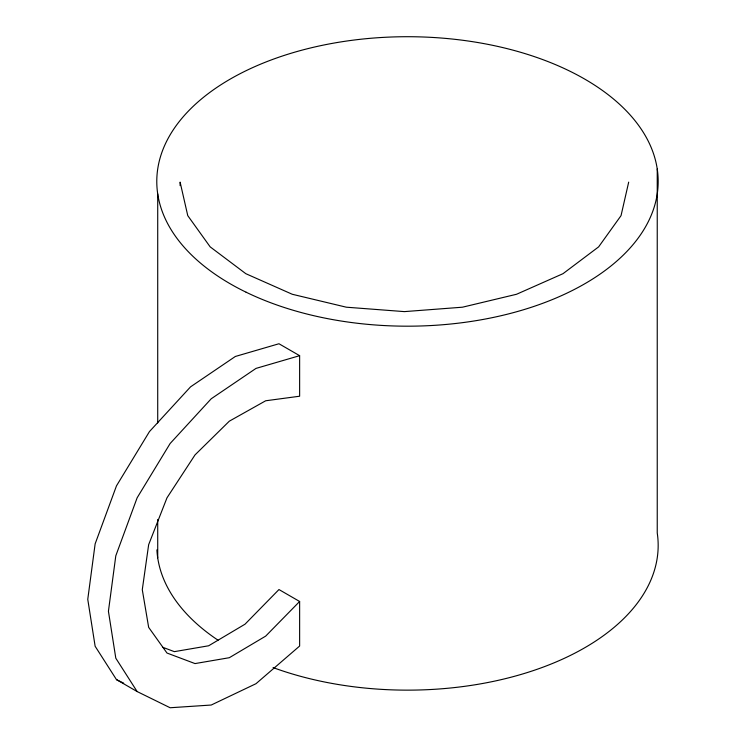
<?xml version="1.0" encoding="UTF-8"?>
<svg xmlns="http://www.w3.org/2000/svg" width="745" height="745" viewBox="0 0 745 745"><rect width="100%" height="100%" fill="white"/><g stroke="black" fill="none" stroke-linecap="round" stroke-linejoin="round"><path stroke-width="1.12" d="M628.687 182.125L621.041 215.64L598.635 246.865L562.996 273.685L516.546 294.266L462.449 307.201L404.405 311.615L346.351 307.201L292.263 294.266L245.813 273.685L210.165 246.865L187.759 215.64L180.113 182.125L180.113 185.607M299.63 601.476L265.686 636.118L229.32 657.705L195.022 663.581L166.982 653.03L148.655 627.355L142.286 589.695L148.655 544.679L166.982 497.828L195.022 454.906L229.32 421.176L265.686 400.773L299.63 396.219L299.63 355.682L278.965 343.752L235.336 356.473L190.562 386.841L149.466 431.579L116.471 485.87L95.136 543.869L87.761 599.325L95.136 646.26L116.471 679.626L137.136 691.556L170.13 707.75L211.226 705.031L256.001 683.696L299.63 646.036L299.63 601.476L278.965 589.546L245.021 624.189L208.656 645.775L174.358 651.652L162.494 647.191M299.63 355.682L256.001 368.403L211.226 398.771L170.13 443.508L137.136 497.8L115.801 555.798L108.425 611.254L115.801 658.189L137.136 691.556M116.471 679.626L123.689 683.165M657.239 169.013L657.239 532.964A250.692 144.735 0 0 1 537.545 669.14A250.692 144.735 0 0 1 273.07 667.576M157.717 193.886L157.717 422.955M157.717 519.47L157.717 557.847M218.052 640.206A250.692 144.735 0 0 1 156.906 549.857M246.101 292.208A250.692 144.735 0 0 0 654.306 206.756A250.692 144.735 0 0 0 322.026 45.38A250.692 144.735 0 0 0 246.101 292.208"/></g></svg>
